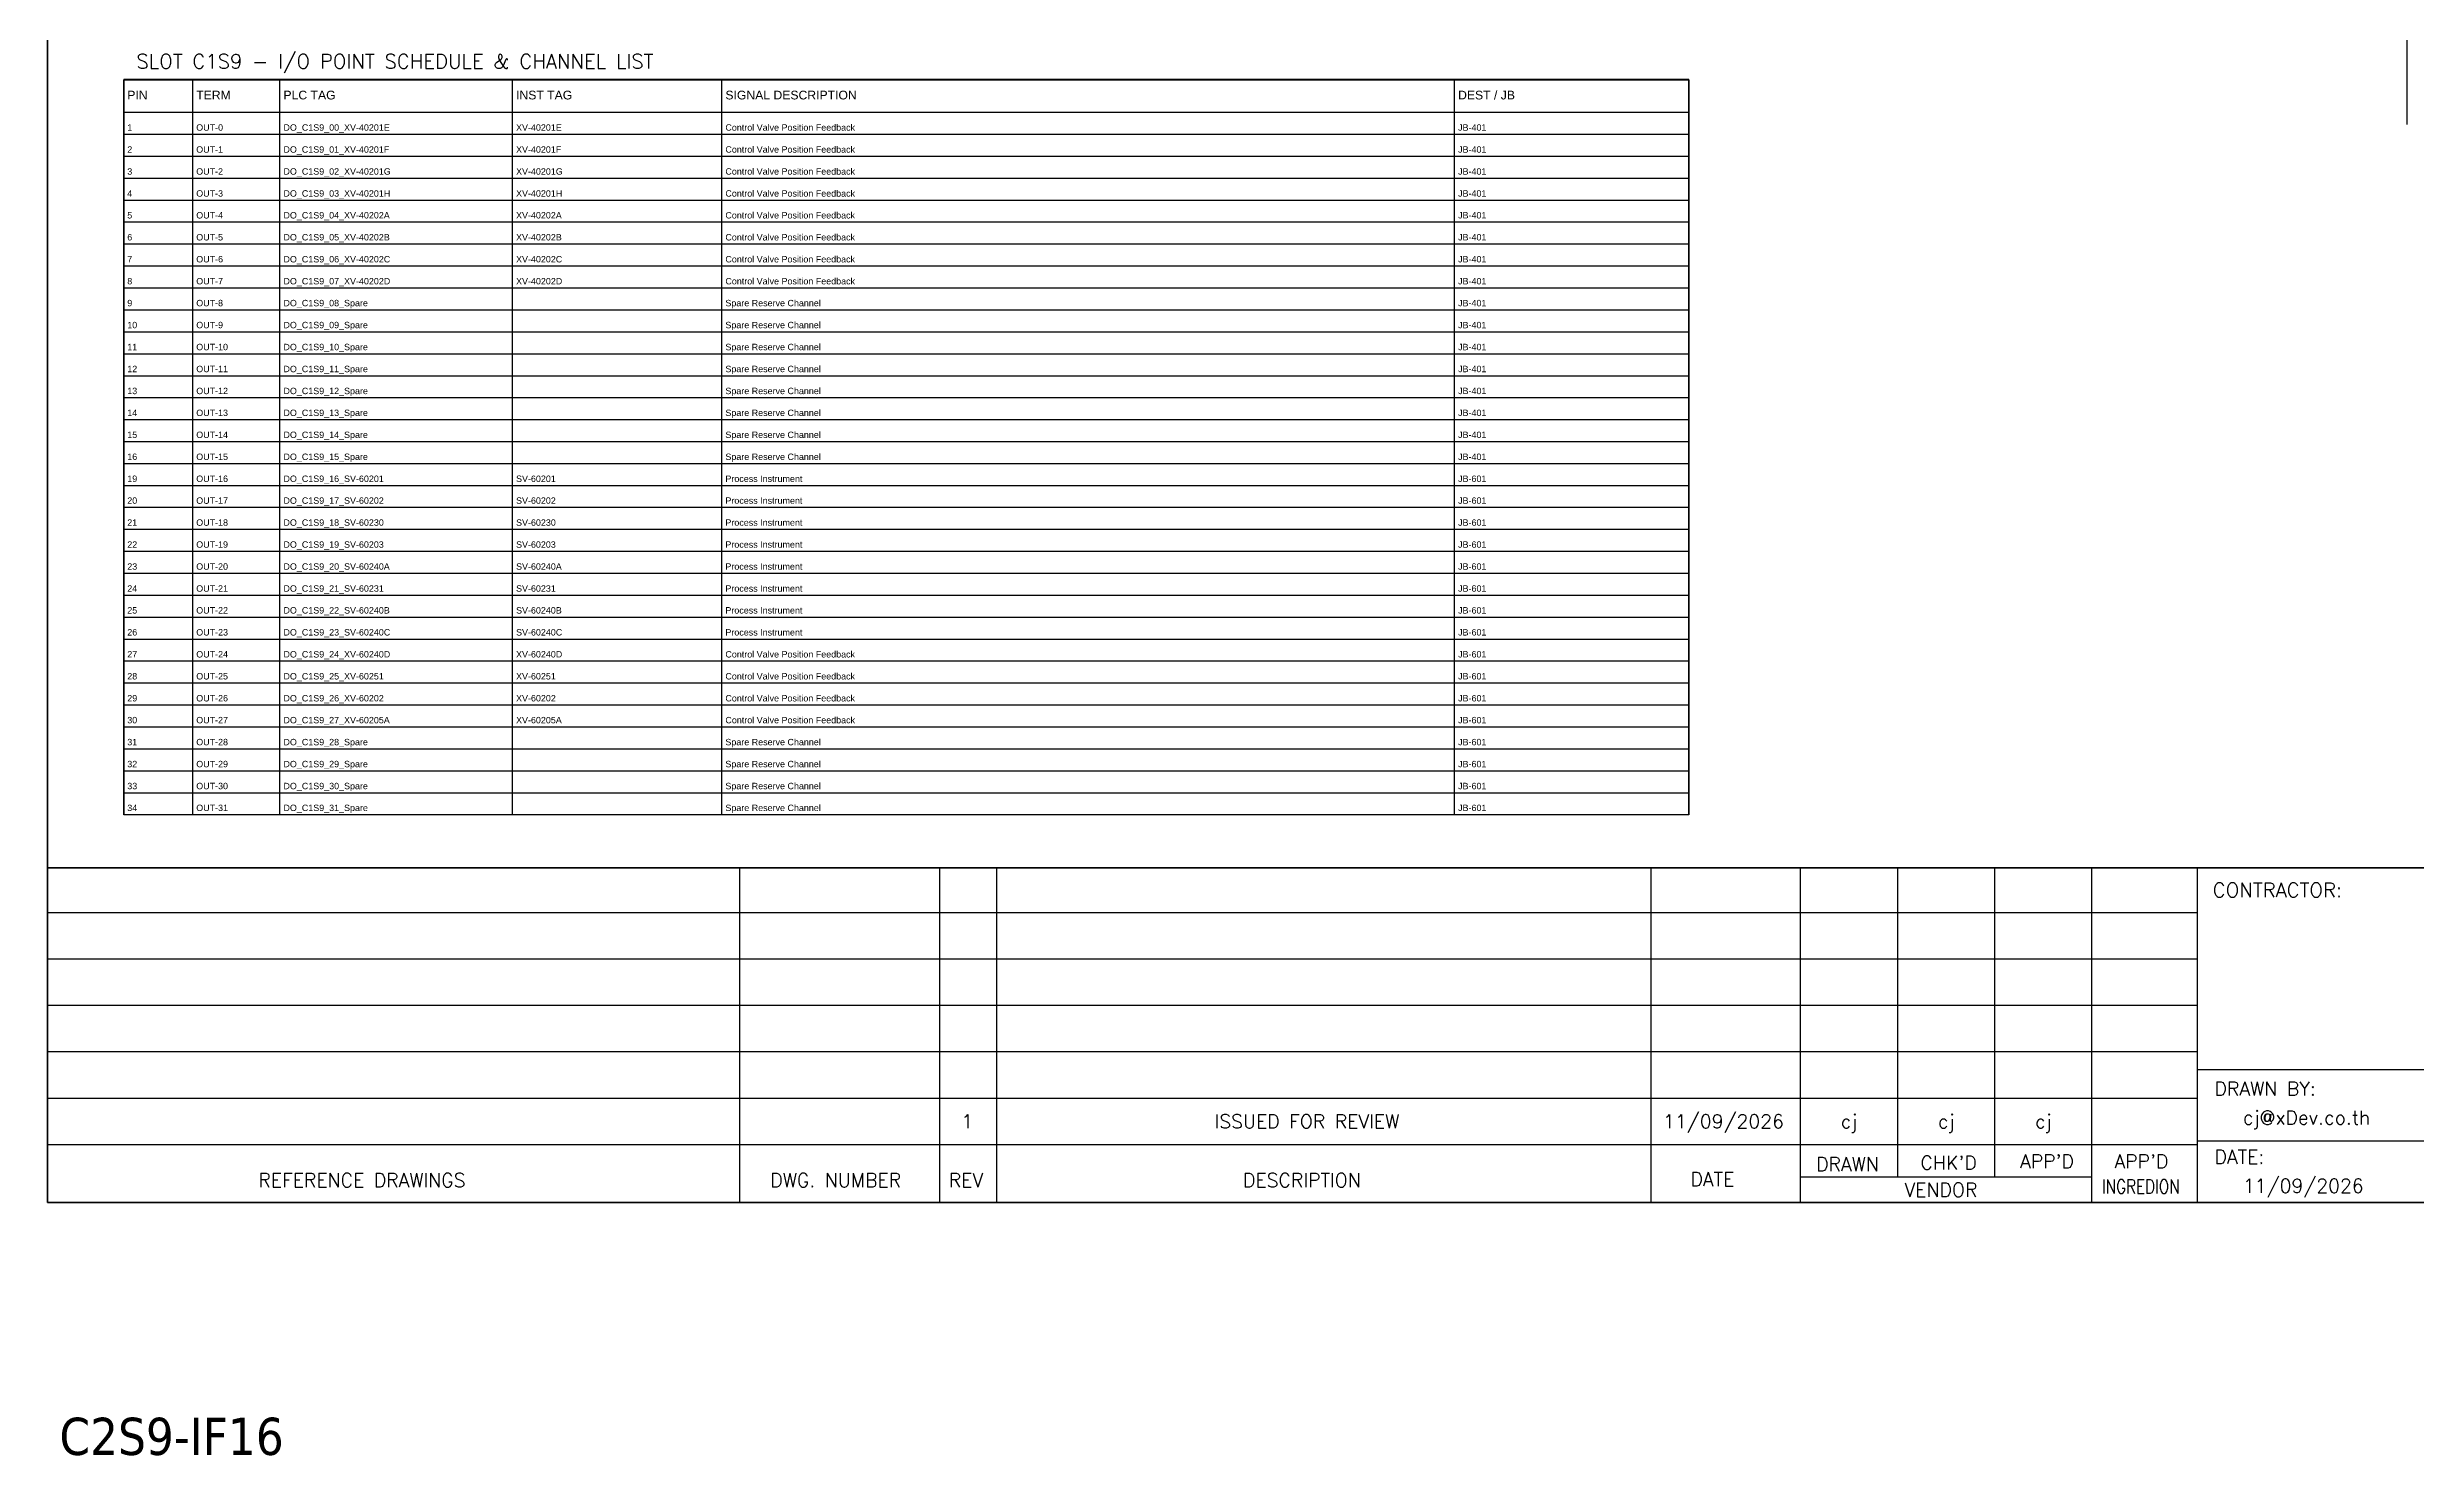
# Model space of a CAD drawing. Header units: millimetres. Extents: x 0 to 62600, y 0 to 14837.
# Drawn here: x 37740 to 39777, y 11799 to 13011 of the extents above; entities that cross this region are included whole.
import ezdxf
from ezdxf.enums import TextEntityAlignment as Align

# ---------------------------------------------------------------- set-up
doc = ezdxf.new("R2010")
doc.units = ezdxf.units.MM
for name, color, linetype in [('GT_1', 9, 'Continuous'), ('HELPPOINT', 7, 'Continuous'), ('MEMBER', 7, 'Continuous')]:
    doc.layers.add(name, color=color, linetype=linetype)
doc.layers.add('IE-WIRE', color=7, linetype='Continuous', lineweight=25)
doc.styles.add('ROMANS', font='romans.shx', dxfattribs={"width": 0.85, "height": 25})
doc.styles.get("Standard").update_dxf_attribs({"font": 'arial.ttf'})
doc.styles.add('Tahoma', font='')
doc.styles.get('Tahoma').set_extended_font_data('Tahoma')

msp = doc.modelspace()

# ---------------------------------------------------------------- linework, layer by layer
at = {"color": 7}
for p, q in [((37864.7, 12350.7), (37864.7, 12982.8)), ((37939.7, 12350.7), (37939.7, 12982.8)), ((38139.7, 12350.7), (38139.7, 12982.8)), ((38319.7, 12350.7), (38319.7, 12982.8)), ((38949.7, 12350.7), (38949.7, 12982.8)), ((37805.4, 12954.8), (39151.2, 12954.8))]:
    msp.add_line(p, q, dxfattribs=at)
at = {"color": 8}
for p, q in [((37805.4, 12935.9), (39151.2, 12935.9)), ((37805.4, 12917), (39151.2, 12917)), ((37805.4, 12898.1), (39151.2, 12898.1)), ((37805.4, 12879.2), (39151.2, 12879.2)), ((37805.4, 12860.4), (39151.2, 12860.4)), ((37805.4, 12841.5), (39151.2, 12841.5)), ((37805.4, 12822.6), (39151.2, 12822.6)), ((37805.4, 12803.7), (39151.2, 12803.7)), ((37805.4, 12784.9), (39151.2, 12784.9)), ((37805.4, 12766), (39151.2, 12766)), ((37805.4, 12747.1), (39151.2, 12747.1)), ((37805.4, 12728.2), (39151.2, 12728.2)), ((37805.4, 12709.3), (39151.2, 12709.3)), ((37805.4, 12690.5), (39151.2, 12690.5)), ((37805.4, 12671.6), (39151.2, 12671.6)), ((37805.4, 12652.7), (39151.2, 12652.7)), ((37805.4, 12633.8), (39151.2, 12633.8)), ((37805.4, 12615), (39151.2, 12615)), ((37805.4, 12596.1), (39151.2, 12596.1)), ((37805.4, 12577.2), (39151.2, 12577.2)), ((37805.4, 12558.3), (39151.2, 12558.3)), ((37805.4, 12539.4), (39151.2, 12539.4)), ((37805.4, 12520.6), (39151.2, 12520.6)), ((37805.4, 12501.7), (39151.2, 12501.7)), ((37805.4, 12482.8), (39151.2, 12482.8)), ((37805.4, 12463.9), (39151.2, 12463.9)), ((37805.4, 12445), (39151.2, 12445)), ((37805.4, 12426.2), (39151.2, 12426.2)), ((37805.4, 12407.3), (39151.2, 12407.3)), ((37805.4, 12388.4), (39151.2, 12388.4)), ((37805.4, 12369.5), (39151.2, 12369.5))]:
    msp.add_line(p, q, dxfattribs=at)
at = {"color": 7}
msp.add_lwpolyline([(37805.4, 12350.7), (39151.2, 12350.7), (39151.2, 12982.8), (37805.4, 12982.8), (37805.4, 12350.7)], dxfattribs=at)
msp.add_lwpolyline([(37805.4, 12982.7), (39151.2, 12982.7), (39151.2, 12350.6), (37805.4, 12350.6)], close=True)
at = {"layer": 'GT_1', "color": 4}
for p, q in [((38335.1, 12016.9), (38335.1, 12305)), ((38507, 12016.9), (38507, 12305)), ((38556.2, 12016.9), (38556.2, 12305)), ((39118.8, 12016.9), (39118.8, 12305)), ((39247.1, 12016.9), (39247.1, 12305)), ((39330.7, 12038.7), (39330.7, 12305)), ((39414.2, 12038.7), (39414.2, 12305)), ((39497.5, 12016.9), (39497.5, 12305)), ((39588.5, 12016.9), (39588.5, 12305)), ((39588.5, 12266.2), (37739.7, 12266.2)), ((39588.5, 12226.4), (37739.7, 12226.4)), ((39588.5, 12186.4), (37739.7, 12186.4)), ((39588.5, 12146.5), (37739.7, 12146.5)), ((40375.5, 12131.2), (39588.5, 12131.2)), ((39588.5, 12106.6), (37739.7, 12106.6)), ((39588.4, 12066.7), (37739.7, 12066.7)), ((40375.5, 12069.7), (39588.5, 12069.7)), ((39497.5, 12038.7), (39247.1, 12038.7))]:
    msp.add_line(p, q, dxfattribs=at)
at = {"layer": 'HELPPOINT', "color": 4, "lineweight": 35}
for p, q in [((37739.7, 12016.9), (37739.7, 14721.1)), ((37739.7, 12016.9), (37739.7, 14721.1)), ((41633, 12016.9), (37739.7, 12016.9)), ((41633, 12016.9), (37739.7, 12016.9))]:
    msp.add_line(p, q, dxfattribs=at)
at = {"layer": 'IE-WIRE', "color": 4, "ltscale": 25.4}
msp.add_line((39768.5, 14423.7), (39768.5, 12944.1), dxfattribs=at)
at = {"layer": 'MEMBER', "color": 4, "lineweight": 35}
msp.add_line((37739.7, 12305), (41633, 12305), dxfattribs=at)
msp.add_line((37739.7, 12305), (41633, 12305), dxfattribs=at)

# ---------------------------------------------------------------- texts
at = {"color": 3}
for s, p in [('PIN', (37808.4, 12965.8)), ('TERM', (37867.7, 12965.8)), ('PLC TAG', (37942.7, 12965.8)), ('INST TAG', (38142.7, 12965.8)), ('SIGNAL DESCRIPTION', (38322.7, 12965.8)), ('DEST / JB', (38952.7, 12965.8))]:
    msp.add_text(s, height=7.5, dxfattribs=at).set_placement(p)
at = {"color": 7}
for s, p in [('1', (37808.4, 12938.9)), ('OUT-0', (37867.7, 12938.9)), ('DO_C1S9_00_XV-40201E', (37942.7, 12938.9)), ('XV-40201E', (38142.7, 12938.9)), ('Control Valve Position Feedback', (38322.7, 12938.9)), ('JB-401', (38952.7, 12938.9)), ('2', (37808.4, 12920)), ('OUT-1', (37867.7, 12920)), ('DO_C1S9_01_XV-40201F', (37942.7, 12920)), ('XV-40201F', (38142.7, 12920)), ('Control Valve Position Feedback', (38322.7, 12920)), ('JB-401', (38952.7, 12920)), ('3', (37808.4, 12901.1)), ('OUT-2', (37867.7, 12901.1)), ('DO_C1S9_02_XV-40201G', (37942.7, 12901.1)), ('XV-40201G', (38142.7, 12901.1)), ('Control Valve Position Feedback', (38322.7, 12901.1)), ('JB-401', (38952.7, 12901.1)), ('4', (37808.4, 12882.2)), ('OUT-3', (37867.7, 12882.2)), ('DO_C1S9_03_XV-40201H', (37942.7, 12882.2)), ('XV-40201H', (38142.7, 12882.2)), ('Control Valve Position Feedback', (38322.7, 12882.2)), ('JB-401', (38952.7, 12882.2)), ('5', (37808.4, 12863.4)), ('OUT-4', (37867.7, 12863.4)), ('DO_C1S9_04_XV-40202A', (37942.7, 12863.4)), ('XV-40202A', (38142.7, 12863.4)), ('Control Valve Position Feedback', (38322.7, 12863.4)), ('JB-401', (38952.7, 12863.4)), ('6', (37808.4, 12844.5)), ('OUT-5', (37867.7, 12844.5)), ('DO_C1S9_05_XV-40202B', (37942.7, 12844.5)), ('XV-40202B', (38142.7, 12844.5)), ('Control Valve Position Feedback', (38322.7, 12844.5)), ('JB-401', (38952.7, 12844.5)), ('7', (37808.4, 12825.6)), ('OUT-6', (37867.7, 12825.6)), ('DO_C1S9_06_XV-40202C', (37942.7, 12825.6)), ('XV-40202C', (38142.7, 12825.6)), ('Control Valve Position Feedback', (38322.7, 12825.6)), ('JB-401', (38952.7, 12825.6)), ('8', (37808.4, 12806.7)), ('9', (37808.4, 12787.9)), ('OUT-7', (37867.7, 12806.7)), ('OUT-8', (37867.7, 12787.9)), ('DO_C1S9_07_XV-40202D', (37942.7, 12806.7)), ('DO_C1S9_08_Spare', (37942.7, 12787.9)), ('XV-40202D', (38142.7, 12806.7)), ('Control Valve Position Feedback', (38322.7, 12806.7)), ('Spare Reserve Channel', (38322.7, 12787.9)), ('JB-401', (38952.7, 12806.7)), ('JB-401', (38952.7, 12787.9)), ('10', (37808.4, 12769)), ('OUT-9', (37867.7, 12769)), ('DO_C1S9_09_Spare', (37942.7, 12769)), ('Spare Reserve Channel', (38322.7, 12769)), ('JB-401', (38952.7, 12769)), ('11', (37808.4, 12750.1)), ('OUT-10', (37867.7, 12750.1)), ('DO_C1S9_10_Spare', (37942.7, 12750.1)), ('Spare Reserve Channel', (38322.7, 12750.1)), ('JB-401', (38952.7, 12750.1)), ('12', (37808.4, 12731.2)), ('OUT-11', (37867.7, 12731.2)), ('DO_C1S9_11_Spare', (37942.7, 12731.2)), ('Spare Reserve Channel', (38322.7, 12731.2)), ('JB-401', (38952.7, 12731.2)), ('13', (37808.4, 12712.3)), ('OUT-12', (37867.7, 12712.3)), ('DO_C1S9_12_Spare', (37942.7, 12712.3)), ('Spare Reserve Channel', (38322.7, 12712.3)), ('JB-401', (38952.7, 12712.3)), ('14', (37808.4, 12693.5)), ('OUT-13', (37867.7, 12693.5)), ('DO_C1S9_13_Spare', (37942.7, 12693.5)), ('Spare Reserve Channel', (38322.7, 12693.5)), ('JB-401', (38952.7, 12693.5)), ('15', (37808.4, 12674.6)), ('OUT-14', (37867.7, 12674.6)), ('DO_C1S9_14_Spare', (37942.7, 12674.6)), ('Spare Reserve Channel', (38322.7, 12674.6)), ('JB-401', (38952.7, 12674.6)), ('16', (37808.4, 12655.7)), ('OUT-15', (37867.7, 12655.7)), ('DO_C1S9_15_Spare', (37942.7, 12655.7)), ('Spare Reserve Channel', (38322.7, 12655.7)), ('JB-401', (38952.7, 12655.7)), ('19', (37808.4, 12636.8)), ('OUT-16', (37867.7, 12636.8)), ('DO_C1S9_16_SV-60201', (37942.7, 12636.8)), ('SV-60201', (38142.7, 12636.8)), ('Process Instrument', (38322.7, 12636.8)), ('JB-601', (38952.7, 12636.8)), ('20', (37808.4, 12618)), ('OUT-17', (37867.7, 12618)), ('DO_C1S9_17_SV-60202', (37942.7, 12618)), ('SV-60202', (38142.7, 12618)), ('Process Instrument', (38322.7, 12618)), ('JB-601', (38952.7, 12618)), ('21', (37808.4, 12599.1)), ('OUT-18', (37867.7, 12599.1)), ('DO_C1S9_18_SV-60230', (37942.7, 12599.1)), ('SV-60230', (38142.7, 12599.1)), ('Process Instrument', (38322.7, 12599.1)), ('JB-601', (38952.7, 12599.1)), ('22', (37808.4, 12580.2)), ('OUT-19', (37867.7, 12580.2)), ('DO_C1S9_19_SV-60203', (37942.7, 12580.2)), ('SV-60203', (38142.7, 12580.2)), ('Process Instrument', (38322.7, 12580.2)), ('JB-601', (38952.7, 12580.2)), ('23', (37808.4, 12561.3)), ('OUT-20', (37867.7, 12561.3)), ('DO_C1S9_20_SV-60240A', (37942.7, 12561.3)), ('SV-60240A', (38142.7, 12561.3)), ('Process Instrument', (38322.7, 12561.3)), ('JB-601', (38952.7, 12561.3)), ('24', (37808.4, 12542.4)), ('25', (37808.4, 12523.6)), ('OUT-21', (37867.7, 12542.4)), ('OUT-22', (37867.7, 12523.6)), ('DO_C1S9_21_SV-60231', (37942.7, 12542.4)), ('DO_C1S9_22_SV-60240B', (37942.7, 12523.6)), ('SV-60231', (38142.7, 12542.4)), ('SV-60240B', (38142.7, 12523.6)), ('Process Instrument', (38322.7, 12542.4)), ('Process Instrument', (38322.7, 12523.6)), ('JB-601', (38952.7, 12542.4)), ('JB-601', (38952.7, 12523.6)), ('26', (37808.4, 12504.7)), ('OUT-23', (37867.7, 12504.7)), ('DO_C1S9_23_SV-60240C', (37942.7, 12504.7)), ('SV-60240C', (38142.7, 12504.7)), ('Process Instrument', (38322.7, 12504.7)), ('JB-601', (38952.7, 12504.7)), ('27', (37808.4, 12485.8)), ('OUT-24', (37867.7, 12485.8)), ('DO_C1S9_24_XV-60240D', (37942.7, 12485.8)), ('XV-60240D', (38142.7, 12485.8)), ('Control Valve Position Feedback', (38322.7, 12485.8)), ('JB-601', (38952.7, 12485.8)), ('28', (37808.4, 12466.9)), ('OUT-25', (37867.7, 12466.9)), ('DO_C1S9_25_XV-60251', (37942.7, 12466.9)), ('XV-60251', (38142.7, 12466.9)), ('Control Valve Position Feedback', (38322.7, 12466.9)), ('JB-601', (38952.7, 12466.9)), ('29', (37808.4, 12448)), ('OUT-26', (37867.7, 12448)), ('DO_C1S9_26_XV-60202', (37942.7, 12448)), ('XV-60202', (38142.7, 12448)), ('Control Valve Position Feedback', (38322.7, 12448)), ('JB-601', (38952.7, 12448)), ('30', (37808.4, 12429.2)), ('OUT-27', (37867.7, 12429.2)), ('DO_C1S9_27_XV-60205A', (37942.7, 12429.2)), ('XV-60205A', (38142.7, 12429.2)), ('Control Valve Position Feedback', (38322.7, 12429.2)), ('JB-601', (38952.7, 12429.2)), ('31', (37808.4, 12410.3)), ('OUT-28', (37867.7, 12410.3)), ('DO_C1S9_28_Spare', (37942.7, 12410.3)), ('Spare Reserve Channel', (38322.7, 12410.3)), ('JB-601', (38952.7, 12410.3)), ('32', (37808.4, 12391.4)), ('OUT-29', (37867.7, 12391.4)), ('DO_C1S9_29_Spare', (37942.7, 12391.4)), ('Spare Reserve Channel', (38322.7, 12391.4)), ('JB-601', (38952.7, 12391.4)), ('33', (37808.4, 12372.5)), ('OUT-30', (37867.7, 12372.5)), ('DO_C1S9_30_Spare', (37942.7, 12372.5)), ('Spare Reserve Channel', (38322.7, 12372.5)), ('JB-601', (38952.7, 12372.5)), ('34', (37808.4, 12353.7)), ('OUT-31', (37867.7, 12353.7)), ('DO_C1S9_31_Spare', (37942.7, 12353.7)), ('Spare Reserve Channel', (38322.7, 12353.7)), ('JB-601', (38952.7, 12353.7))]:
    msp.add_text(s, height=5.5, dxfattribs=at).set_placement(p)
at = {"color": 2, "style": 'Tahoma'}
msp.add_text('C2S9-IF16', height=32, dxfattribs=at).set_placement((37750.1, 11799.9))
at = {"layer": 'MEMBER', "color": 4, "ltscale": 0.8, "style": 'ROMANS'}
for s, height, p in [('SLOT C1S9 - I/O POINT SCHEDULE & CHANNEL LIST', 12.35, (37816.3, 12992.4)), ('CONTRACTOR:', 12.35, (39601.6, 12279.6)), ('DRAWN BY:', 11.88, (39603.1, 12109)), ('cj@xDev.co.th', 11.875, (39627.5, 12084.1)), ('DATE:', 11.88, (39603.1, 12050.4)), ('REFERENCE DRAWINGS', 11.875, (37921.1, 12030.3)), ('DWG. NUMBER', 11.875, (38361.3, 12030.3)), ('REV', 11.88, (38514.8, 12030.3)), ('DESCRIPTION', 11.875, (38767.7, 12030.3)), ('DATE', 11.88, (39152.5, 12031.1)), ('DRAWN', 11.88, (39260.5, 12044.1)), ("CHK'D", 11.88, (39350.3, 12045.3)), ("APP'D", 11.88, (39435.9, 12046.5)), ("APP'D", 11.88, (39517.1, 12046.5)), ('VENDOR', 11.88, (39336.6, 12022)), ('11/09/2026', 11.88, (39627.5, 12025.4))]:
    msp.add_text(s, height=height, dxfattribs=at).set_placement(p)
for s, height, p in [('1', 11.9, (38530.6, 12086.8)), ('ISSUED FOR REVIEW', 11.875, (38822.7, 12086.8)), ('11/09/2026', 11.88, (39180.9, 12086.8)), ('cj', 11.88, (39288.8, 12086.8)), ('cj', 11.88, (39372.4, 12086.8)), ('cj', 11.88, (39455.9, 12086.8))]:
    msp.add_text(s, height=height, dxfattribs=at).set_placement(p, align=Align.MIDDLE_CENTER)
at = {"layer": 'MEMBER', "color": 4, "ltscale": 0.8, "style": 'ROMANS', "width": 0.8}
msp.add_text('INGREDION', height=11.88, dxfattribs=at).set_placement((39506.3, 12024.8))

doc.saveas('drawing.dxf')
